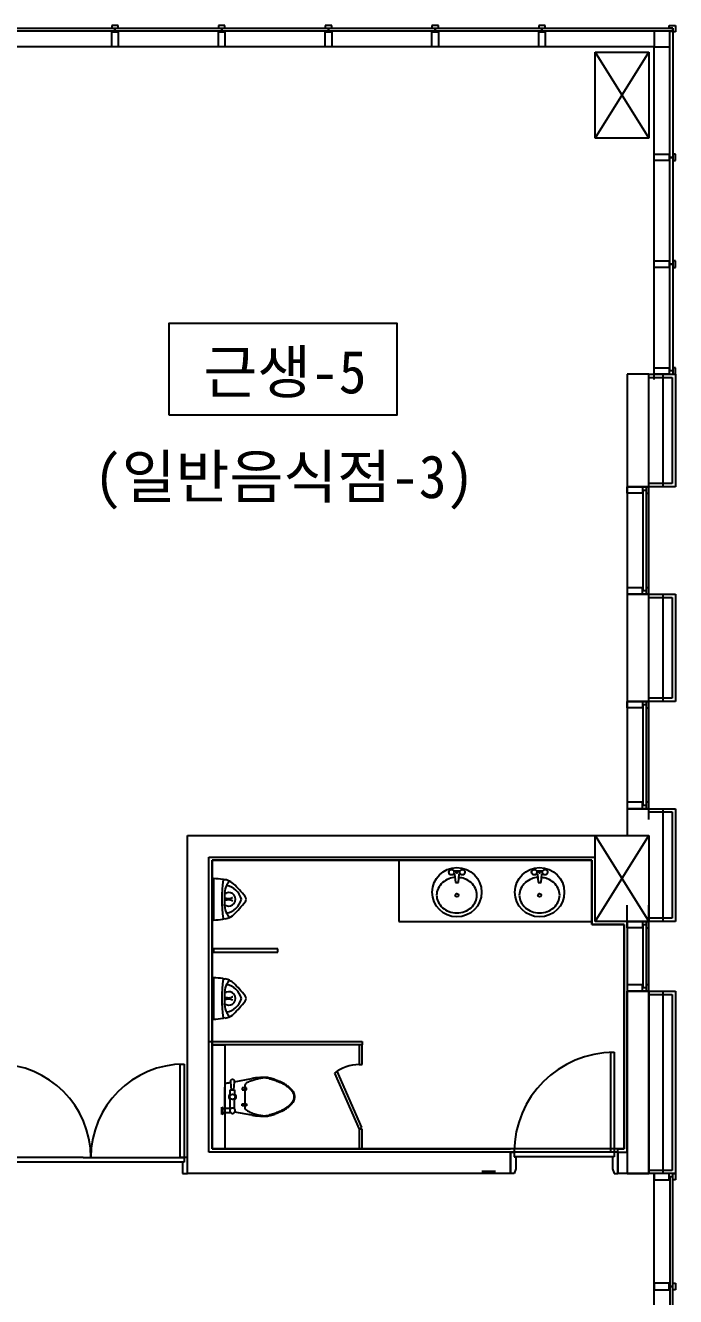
# Model space of a CAD drawing. Header units: millimetres. Extents: x 16332047 to 33387680, y -14835522 to -7015081.
# Drawn here: x 16798249 to 16804309, y -7482767 to -7470921 of the extents above; entities that cross this region are included whole.
import ezdxf
from ezdxf.enums import TextEntityAlignment as Align

# ---------------------------------------------------------------- set-up
doc = ezdxf.new("R2010")
doc.units = ezdxf.units.MM
doc.header["$LTSCALE"] = 300
doc.header["$MEASUREMENT"] = 0
doc.layers.add('2', color=2, linetype='CONTINUOUS')
doc.layers.add('arch', color=255, linetype='CONTINUOUS', lineweight=25)
doc.styles.add('돋움체', font='')
doc.styles.get('돋움체').set_extended_font_data('DotumChe')

msp = doc.modelspace()

# ---------------------------------------------------------------- linework, layer by layer
at = {"layer": '2'}
msp.add_line((16802503, -7481600, 0), (16802632, -7481600, 0), dxfattribs=at)
at = {"layer": 'arch'}
for p, q in [((16798089, -7470946), (16799084, -7470946)), ((16799114, -7470921), (16799054, -7470921)), ((16799054, -7470921), (16799054, -7470946)), ((16799054, -7470946), (16799114, -7470946)), ((16799084, -7470974), (16799084, -7470946)), ((16799084, -7470946), (16800079, -7470946)), ((16799084, -7470946), (16799084, -7470974)), ((16799114, -7470946), (16799114, -7470921)), ((16800109, -7470921), (16800049, -7470921)), ((16800049, -7470921), (16800049, -7470946)), ((16800049, -7470946), (16800109, -7470946)), ((16800079, -7470946), (16800079, -7470974)), ((16800079, -7470974), (16800079, -7470946)), ((16800079, -7470946), (16801074, -7470946)), ((16800109, -7470946), (16800109, -7470921)), ((16801104, -7470921), (16801044, -7470921)), ((16801044, -7470921), (16801044, -7470946)), ((16801044, -7470946), (16801104, -7470946)), ((16801074, -7470974), (16801074, -7470946)), ((16801074, -7470946), (16802069, -7470946)), ((16801074, -7470946), (16801074, -7470974)), ((16801104, -7470946), (16801104, -7470921)), ((16802099, -7470921), (16802039, -7470921)), ((16802039, -7470921), (16802039, -7470946)), ((16802039, -7470946), (16802099, -7470946)), ((16802069, -7470974), (16802069, -7470946)), ((16802069, -7470946), (16803064, -7470946)), ((16802069, -7470946), (16802069, -7470974)), ((16802099, -7470946), (16802099, -7470921)), ((16803094, -7470921), (16803034, -7470921)), ((16803034, -7470921), (16803034, -7470946)), ((16803034, -7470946), (16803094, -7470946)), ((16803064, -7470974), (16803064, -7470946)), ((16803064, -7470946), (16804284, -7470946)), ((16803064, -7470946), (16803064, -7470974)), ((16803094, -7470946), (16803094, -7470921)), ((16804249, -7470946), (16804249, -7470921)), ((16804249, -7470921), (16804309, -7470921)), ((16804284, -7470946), (16804249, -7470946)), ((16804284, -7470981), (16804284, -7470946)), ((16804284, -7470946), (16804284, -7470946)), ((16804284, -7470946), (16804284, -7470974)), ((16804309, -7470921), (16804309, -7470981)), ((16799084, -7470974), (16798089, -7470974)), ((16799054, -7471121), (16799054, -7470980)), ((16799054, -7470980), (16799114, -7470980)), ((16800079, -7470974), (16799084, -7470974)), ((16799114, -7470980), (16799114, -7471121)), ((16800049, -7471121), (16800049, -7470980)), ((16800049, -7470980), (16800109, -7470980)), ((16801074, -7470974), (16800079, -7470974)), ((16800109, -7470980), (16800109, -7471121)), ((16801044, -7471121), (16801044, -7470980)), ((16801044, -7470980), (16801104, -7470980)), ((16802069, -7470974), (16801074, -7470974)), ((16801104, -7470980), (16801104, -7471121)), ((16802039, -7471121), (16802039, -7470980)), ((16802039, -7470980), (16802099, -7470980)), ((16803064, -7470974), (16802069, -7470974)), ((16802099, -7470980), (16802099, -7471121)), ((16803034, -7471121), (16803034, -7470980)), ((16803034, -7470980), (16803094, -7470980)), ((16804284, -7470974), (16803064, -7470974)), ((16803094, -7470980), (16803094, -7471121)), ((16804256, -7470974), (16804109, -7470974)), ((16804109, -7470974), (16804109, -7471121)), ((16804256, -7471121), (16804256, -7470974)), ((16804256, -7472151), (16804256, -7470974)), ((16804256, -7470974), (16804284, -7470974)), ((16804284, -7470974), (16804284, -7472151)), ((16804309, -7470981), (16804284, -7470981)), ((16804109, -7471121), (16798059, -7471121)), ((16799114, -7471121), (16799054, -7471121)), ((16800109, -7471121), (16800049, -7471121)), ((16801104, -7471121), (16801044, -7471121)), ((16802099, -7471121), (16802039, -7471121)), ((16803094, -7471121), (16803034, -7471121)), ((16803559, -7471171), (16804059, -7471971)), ((16803559, -7471971), (16804059, -7471171)), ((16803559, -7471971), (16803559, -7471171)), ((16803559, -7471171), (16804059, -7471171)), ((16804059, -7471171), (16804059, -7471971)), ((16804109, -7474221), (16804109, -7471121)), ((16804109, -7471121), (16804256, -7471121)), ((16804109, -7474171), (16804109, -7471121)), ((16804059, -7471971), (16803559, -7471971)), ((16804109, -7472181), (16804109, -7472121)), ((16804109, -7472121), (16804250, -7472121)), ((16804250, -7472121), (16804250, -7472181)), ((16804284, -7472121), (16804284, -7472181)), ((16804309, -7472121), (16804284, -7472121)), ((16804309, -7472181), (16804309, -7472121)), ((16804250, -7472181), (16804109, -7472181)), ((16804284, -7472151), (16804256, -7472151)), ((16804256, -7473146), (16804256, -7472151)), ((16804256, -7472151), (16804284, -7472151)), ((16804284, -7472151), (16804284, -7473146)), ((16804284, -7472181), (16804309, -7472181)), ((16804109, -7473176), (16804109, -7473116)), ((16804109, -7473116), (16804250, -7473116)), ((16804250, -7473176), (16804109, -7473176)), ((16804250, -7473116), (16804250, -7473176)), ((16804256, -7474141), (16804256, -7473146)), ((16804256, -7473146), (16804284, -7473146)), ((16804284, -7473146), (16804256, -7473146)), ((16804284, -7473116), (16804284, -7473176)), ((16804309, -7473116), (16804284, -7473116)), ((16804284, -7473146), (16804284, -7474141)), ((16804284, -7473176), (16804309, -7473176)), ((16804309, -7473176), (16804309, -7473116)), ((16804109, -7474171), (16804109, -7474111)), ((16804109, -7474111), (16804250, -7474111)), ((16804250, -7474111), (16804250, -7474171)), ((16804284, -7474141), (16804256, -7474141)), ((16804284, -7474111), (16804284, -7474171)), ((16804309, -7474111), (16804284, -7474111)), ((16804309, -7474171), (16804309, -7474111)), ((16804059, -7474171), (16803859, -7474171)), ((16803859, -7474171), (16803859, -7475221)), ((16804059, -7474171), (16804309, -7474171)), ((16804059, -7475221), (16804059, -7474171)), ((16804059, -7474201), (16804279, -7474201)), ((16804250, -7474171), (16804109, -7474171)), ((16804189, -7474171), (16804190, -7475221)), ((16804279, -7474201), (16804279, -7475191)), ((16804284, -7474171), (16804309, -7474171)), ((16804309, -7474171), (16804309, -7475221)), ((16803859, -7475221), (16804059, -7475221)), ((16803859, -7475221), (16803859, -7476221)), ((16803859, -7475221), (16804059, -7475221)), ((16804059, -7475221), (16803859, -7475221)), ((16803859, -7475221), (16803859, -7476221)), ((16803859, -7475221), (16804000, -7475221)), ((16803859, -7475281), (16803859, -7475221)), ((16803859, -7475221), (16803859, -7476221)), ((16804059, -7475221), (16803859, -7475221)), ((16804000, -7475221), (16804000, -7475281)), ((16804059, -7475221), (16804034, -7475221)), ((16804034, -7475221), (16804034, -7475281)), ((16804279, -7475191), (16804059, -7475191)), ((16804309, -7475221), (16804059, -7475221)), ((16804059, -7475281), (16804059, -7475221)), ((16804059, -7476221), (16804059, -7475221)), ((16804059, -7476221), (16804059, -7475221)), ((16804000, -7475281), (16803859, -7475281)), ((16804006, -7475251), (16804034, -7475251)), ((16804006, -7476191), (16804006, -7475251)), ((16804034, -7475251), (16804034, -7476191)), ((16804034, -7475281), (16804059, -7475281)), ((16804000, -7476161), (16803859, -7476161)), ((16803859, -7476161), (16803859, -7476221)), ((16804000, -7476221), (16804000, -7476161)), ((16804059, -7476161), (16804034, -7476161)), ((16804034, -7476161), (16804034, -7476221)), ((16804059, -7476221), (16804059, -7476161)), ((16804059, -7476221), (16803859, -7476221)), ((16803859, -7476221), (16803859, -7477221)), ((16803859, -7476221), (16804059, -7476221)), ((16803859, -7476221), (16804059, -7476221)), ((16803859, -7476221), (16804000, -7476221)), ((16803859, -7476221), (16804059, -7476221)), ((16804034, -7476191), (16804006, -7476191)), ((16804034, -7476221), (16804059, -7476221)), ((16804059, -7476221), (16804309, -7476221)), ((16804059, -7477221), (16804059, -7476221)), ((16804059, -7476251), (16804279, -7476251)), ((16804189, -7476221), (16804190, -7477221)), ((16804279, -7476251), (16804279, -7477191)), ((16804309, -7476221), (16804309, -7477221)), ((16803859, -7477221), (16804059, -7477221)), ((16803859, -7477221), (16803859, -7478221)), ((16803859, -7477221), (16804059, -7477221)), ((16804059, -7477221), (16803859, -7477221)), ((16803859, -7477221), (16803859, -7478221)), ((16803859, -7477221), (16804000, -7477221)), ((16803859, -7477281), (16803859, -7477221)), ((16803859, -7477221), (16803859, -7478221)), ((16804059, -7477221), (16803859, -7477221)), ((16804000, -7477221), (16804000, -7477281)), ((16804059, -7477221), (16804034, -7477221)), ((16804034, -7477221), (16804034, -7477281)), ((16804279, -7477191), (16804059, -7477191)), ((16804309, -7477221), (16804059, -7477221)), ((16804059, -7477281), (16804059, -7477221)), ((16804059, -7478221), (16804059, -7477221)), ((16804059, -7478221), (16804059, -7477221)), ((16804000, -7477281), (16803859, -7477281)), ((16804006, -7477251), (16804034, -7477251)), ((16804006, -7478191), (16804006, -7477251)), ((16804034, -7477251), (16804034, -7478191)), ((16804034, -7477281), (16804059, -7477281)), ((16804000, -7478161), (16803859, -7478161)), ((16803859, -7478161), (16803859, -7478221)), ((16804000, -7478221), (16804000, -7478161)), ((16804059, -7478161), (16804034, -7478161)), ((16804034, -7478161), (16804034, -7478221)), ((16804059, -7478221), (16804059, -7478161)), ((16804059, -7478221), (16803859, -7478221)), ((16803859, -7478221), (16803859, -7478321)), ((16803859, -7478221), (16804059, -7478221)), ((16803859, -7478221), (16804059, -7478221)), ((16803859, -7478221), (16804000, -7478221)), ((16803859, -7478221), (16804059, -7478221)), ((16804034, -7478191), (16804006, -7478191)), ((16804034, -7478221), (16804059, -7478221)), ((16804059, -7478221), (16804309, -7478221)), ((16804059, -7478321), (16804059, -7478221)), ((16804059, -7478251), (16804279, -7478251)), ((16804189, -7478221), (16804190, -7479271)), ((16804279, -7478251), (16804279, -7479241)), ((16804309, -7478221), (16804309, -7479271)), ((16803859, -7478321), (16803859, -7478471)), ((16799759, -7481621), (16799759, -7478471)), ((16799759, -7478471), (16803559, -7478471)), ((16803559, -7478471), (16803559, -7478471)), ((16803559, -7478471), (16804059, -7479271)), ((16803559, -7479271), (16804059, -7478471)), ((16803559, -7479271), (16803559, -7478471)), ((16803559, -7478471), (16804059, -7478471)), ((16804059, -7478471), (16804059, -7479271)), ((16799959, -7481421), (16799959, -7478671)), ((16799959, -7478671), (16803559, -7478671)), ((16799989, -7478701), (16803529, -7478701)), ((16799989, -7481391), (16799989, -7478701)), ((16803529, -7478701), (16799989, -7478701)), ((16799989, -7478701), (16799989, -7481391)), ((16803529, -7478701), (16801729, -7478701)), ((16801729, -7478701), (16801729, -7479271)), ((16803529, -7478701), (16803529, -7479301)), ((16803529, -7479301), (16803529, -7478701)), ((16803529, -7479271), (16803529, -7478701)), ((16800001, -7478871), (16800001, -7479258)), ((16800088, -7478879), (16800097, -7478880)), ((16800088, -7478879), (16800097, -7478880)), ((16800091, -7478885), (16800092, -7478884)), ((16800091, -7478885), (16800092, -7478884)), ((16800097, -7478880), (16800111, -7478882)), ((16800097, -7478880), (16800111, -7478882)), ((16802242, -7478799), (16802301, -7478799)), ((16802242, -7478827), (16802245, -7478827)), ((16802250, -7478832), (16802257, -7478908)), ((16802285, -7478908), (16802293, -7478832)), ((16802298, -7478827), (16802301, -7478827)), ((16803013, -7478799), (16803072, -7478799)), ((16803013, -7478827), (16803016, -7478827)), ((16803021, -7478832), (16803028, -7478908)), ((16803056, -7478908), (16803064, -7478832)), ((16803069, -7478827), (16803072, -7478827)), ((16800106, -7479005), (16800106, -7479019)), ((16800106, -7479005), (16800106, -7479019)), ((16800106, -7479013), (16800121, -7479007)), ((16800106, -7479013), (16800121, -7479007)), ((16802257, -7478908), (16802285, -7478908)), ((16803028, -7478908), (16803056, -7478908)), ((16800106, -7479019), (16800106, -7479028)), ((16800106, -7479019), (16800106, -7479028)), ((16800106, -7479028), (16800106, -7479125)), ((16800106, -7479110), (16800106, -7479125)), ((16800106, -7479125), (16800106, -7479110)), ((16800106, -7479116), (16800121, -7479123)), ((16800106, -7479116), (16800121, -7479123)), ((16800109, -7479053), (16800110, -7479054)), ((16800109, -7479053), (16800110, -7479054)), ((16800110, -7479076), (16800109, -7479076)), ((16800110, -7479076), (16800109, -7479076)), ((16800110, -7479054), (16800112, -7479054)), ((16800110, -7479054), (16800112, -7479054)), ((16800112, -7479075), (16800110, -7479076)), ((16800112, -7479075), (16800110, -7479076)), ((16800112, -7479054), (16800121, -7479056)), ((16800112, -7479054), (16800121, -7479056)), ((16800121, -7479073), (16800112, -7479075)), ((16800121, -7479073), (16800112, -7479075)), ((16800121, -7479056), (16800128, -7479057)), ((16800121, -7479056), (16800128, -7479057)), ((16800128, -7479072), (16800121, -7479073)), ((16800128, -7479072), (16800121, -7479073)), ((16800166, -7479055), (16800170, -7479054)), ((16800166, -7479055), (16800170, -7479054)), ((16800170, -7479076), (16800166, -7479074)), ((16800170, -7479076), (16800166, -7479074)), ((16800179, -7479050), (16800183, -7479049)), ((16800179, -7479050), (16800183, -7479049)), ((16800183, -7479080), (16800179, -7479079)), ((16800183, -7479080), (16800179, -7479079)), ((16803859, -7479271), (16803859, -7479121)), ((16804059, -7479271), (16804059, -7479121)), ((16800097, -7479249), (16800088, -7479250)), ((16800097, -7479249), (16800088, -7479250)), ((16800092, -7479246), (16800091, -7479244)), ((16800092, -7479246), (16800091, -7479244)), ((16800111, -7479247), (16800097, -7479249)), ((16800111, -7479247), (16800097, -7479249)), ((16804279, -7479241), (16804059, -7479241)), ((16801729, -7479271), (16803529, -7479271)), ((16803529, -7479301), (16803829, -7479301)), ((16803829, -7479301), (16803529, -7479301)), ((16804059, -7479271), (16803559, -7479271)), ((16803829, -7479301), (16803831, -7481391)), ((16803829, -7481391), (16803829, -7479301)), ((16803859, -7479271), (16804059, -7479271)), ((16804059, -7479271), (16803859, -7479271)), ((16803859, -7479271), (16803859, -7479921)), ((16803859, -7479271), (16804000, -7479271)), ((16803859, -7479331), (16803859, -7479271)), ((16803859, -7479271), (16803859, -7479921)), ((16804059, -7479271), (16803859, -7479271)), ((16804000, -7479331), (16803859, -7479331)), ((16804000, -7479271), (16804000, -7479331)), ((16804006, -7479301), (16804034, -7479301)), ((16804006, -7479891), (16804006, -7479301)), ((16804059, -7479271), (16804034, -7479271)), ((16804034, -7479271), (16804034, -7479331)), ((16804034, -7479301), (16804034, -7479891)), ((16804034, -7479331), (16804059, -7479331)), ((16804059, -7479331), (16804059, -7479271)), ((16804059, -7479921), (16804059, -7479271)), ((16804059, -7479921), (16804059, -7479271)), ((16804309, -7479271), (16804059, -7479271)), ((16800601, -7479528), (16800001, -7479528)), ((16800001, -7479528), (16800001, -7479558)), ((16800001, -7479558), (16800601, -7479558)), ((16800601, -7479558), (16800601, -7479528)), ((16800001, -7479796), (16800001, -7480182)), ((16800088, -7479804), (16800097, -7479805)), ((16800088, -7479804), (16800097, -7479805)), ((16800091, -7479809), (16800092, -7479808)), ((16800091, -7479809), (16800092, -7479808)), ((16800097, -7479805), (16800111, -7479807)), ((16800097, -7479805), (16800111, -7479807)), ((16800106, -7479929), (16800106, -7479943)), ((16800106, -7479929), (16800106, -7479943)), ((16800106, -7479938), (16800121, -7479931)), ((16800106, -7479938), (16800121, -7479931)), ((16800106, -7479943), (16800106, -7479953)), ((16800106, -7479943), (16800106, -7479953)), ((16800106, -7479953), (16800106, -7480049)), ((16804000, -7479861), (16803859, -7479861)), ((16803859, -7479861), (16803859, -7479921)), ((16803859, -7479921), (16804059, -7479921)), ((16803859, -7479921), (16804059, -7479921)), ((16803859, -7479921), (16804000, -7479921)), ((16803859, -7479921), (16804059, -7479921)), ((16804059, -7479921), (16803859, -7479921)), ((16803859, -7479921), (16803859, -7481621)), ((16803859, -7481421), (16803859, -7479921)), ((16804000, -7479921), (16804000, -7479861)), ((16804034, -7479891), (16804006, -7479891)), ((16804059, -7479861), (16804034, -7479861)), ((16804034, -7479861), (16804034, -7479921)), ((16804034, -7479921), (16804059, -7479921)), ((16804059, -7479921), (16804059, -7479861)), ((16804059, -7479921), (16804309, -7479921)), ((16804059, -7481621), (16804059, -7479921)), ((16804059, -7479921), (16804059, -7481621)), ((16804059, -7479951), (16804279, -7479951)), ((16804189, -7479921), (16804190, -7481621)), ((16804279, -7479951), (16804279, -7481591)), ((16804309, -7479921), (16804309, -7481621)), ((16800106, -7480035), (16800106, -7480049)), ((16800106, -7480049), (16800106, -7480035)), ((16800106, -7480041), (16800121, -7480047)), ((16800106, -7480041), (16800121, -7480047)), ((16800109, -7479978), (16800110, -7479978)), ((16800109, -7479978), (16800110, -7479978)), ((16800110, -7480000), (16800109, -7480000)), ((16800110, -7480000), (16800109, -7480000)), ((16800110, -7479978), (16800112, -7479979)), ((16800110, -7479978), (16800112, -7479979)), ((16800112, -7480000), (16800110, -7480000)), ((16800112, -7480000), (16800110, -7480000)), ((16800112, -7479979), (16800121, -7479980)), ((16800112, -7479979), (16800121, -7479980)), ((16800121, -7479998), (16800112, -7480000)), ((16800121, -7479998), (16800112, -7480000)), ((16800121, -7479980), (16800128, -7479982)), ((16800121, -7479980), (16800128, -7479982)), ((16800128, -7479997), (16800121, -7479998)), ((16800128, -7479997), (16800121, -7479998)), ((16800166, -7479979), (16800170, -7479978)), ((16800166, -7479979), (16800170, -7479978)), ((16800170, -7480000), (16800166, -7479999)), ((16800170, -7480000), (16800166, -7479999)), ((16800179, -7479975), (16800183, -7479974)), ((16800179, -7479975), (16800183, -7479974)), ((16800183, -7480004), (16800179, -7480003)), ((16800183, -7480004), (16800179, -7480003)), ((16800097, -7480173), (16800088, -7480174)), ((16800097, -7480173), (16800088, -7480174)), ((16800092, -7480170), (16800091, -7480169)), ((16800092, -7480170), (16800091, -7480169)), ((16800111, -7480171), (16800097, -7480173)), ((16800111, -7480171), (16800097, -7480173)), ((16799959, -7480391), (16799989, -7480391)), ((16799989, -7480391), (16799989, -7481391)), ((16799989, -7480391), (16801389, -7480391)), ((16801389, -7480421), (16799989, -7480421)), ((16799989, -7481391), (16799989, -7480421)), ((16799989, -7480421), (16800109, -7480421)), ((16800109, -7480421), (16800109, -7481391)), ((16801389, -7480421), (16801359, -7480421)), ((16801359, -7480421), (16801359, -7480606)), ((16801389, -7480391), (16801389, -7480421)), ((16801389, -7480606), (16801389, -7480421)), ((16803706, -7481421), (16803706, -7480491)), ((16803706, -7480491), (16803736, -7480491)), ((16803736, -7480491), (16803736, -7481421)), ((16799691, -7481471), (16799691, -7480601)), ((16799691, -7480601), (16799729, -7480601)), ((16799729, -7480601), (16799729, -7481471)), ((16801154, -7480668), (16801129, -7480686)), ((16801385, -7481191), (16801154, -7480668)), ((16801359, -7480606), (16801389, -7480606)), ((16800111, -7480787), (16800112, -7480783)), ((16800111, -7480787), (16800112, -7480783)), ((16800111, -7480793), (16800111, -7480787)), ((16800111, -7480793), (16800111, -7480787)), ((16800112, -7480783), (16800114, -7480781)), ((16800112, -7480783), (16800114, -7480781)), ((16800114, -7480781), (16800117, -7480780)), ((16800114, -7480781), (16800117, -7480780)), ((16800117, -7480780), (16800120, -7480779)), ((16800117, -7480780), (16800120, -7480779)), ((16800120, -7480779), (16800124, -7480778)), ((16800120, -7480779), (16800124, -7480778)), ((16800124, -7480778), (16800128, -7480777)), ((16800124, -7480778), (16800128, -7480777)), ((16800128, -7480777), (16800135, -7480776)), ((16800128, -7480777), (16800135, -7480776)), ((16800135, -7480776), (16800139, -7480775)), ((16800135, -7480776), (16800139, -7480775)), ((16800139, -7480775), (16800143, -7480774)), ((16800139, -7480775), (16800143, -7480774)), ((16800143, -7480774), (16800148, -7480773)), ((16800143, -7480774), (16800148, -7480773)), ((16800148, -7480773), (16800154, -7480772)), ((16800148, -7480773), (16800154, -7480772)), ((16800154, -7480772), (16800160, -7480771)), ((16800154, -7480772), (16800160, -7480771)), ((16800160, -7480771), (16800165, -7480770)), ((16800160, -7480771), (16800165, -7480770)), ((16800164, -7480754), (16800165, -7480750)), ((16800164, -7480754), (16800165, -7480750)), ((16800164, -7480758), (16800164, -7480754)), ((16800164, -7480758), (16800164, -7480754)), ((16800165, -7480762), (16800164, -7480758)), ((16800165, -7480762), (16800164, -7480758)), ((16800165, -7480750), (16800167, -7480746)), ((16800165, -7480750), (16800167, -7480746)), ((16800165, -7480765), (16800165, -7480762)), ((16800165, -7480765), (16800165, -7480762)), ((16800165, -7480770), (16800165, -7480765)), ((16800165, -7480770), (16800165, -7480765)), ((16800169, -7480841), (16800165, -7480770)), ((16800167, -7480746), (16800170, -7480743)), ((16800167, -7480746), (16800170, -7480743)), ((16800170, -7480743), (16800174, -7480741)), ((16800170, -7480743), (16800174, -7480741)), ((16800174, -7480741), (16800176, -7480740)), ((16800174, -7480741), (16800176, -7480740)), ((16800176, -7480740), (16800178, -7480740)), ((16800176, -7480740), (16800178, -7480740)), ((16800178, -7480740), (16800179, -7480740)), ((16800178, -7480740), (16800179, -7480740)), ((16800179, -7480740), (16800180, -7480740)), ((16800179, -7480740), (16800180, -7480740)), ((16800180, -7480740), (16800183, -7480740)), ((16800180, -7480740), (16800183, -7480740)), ((16800183, -7480740), (16800185, -7480741)), ((16800183, -7480740), (16800185, -7480741)), ((16800185, -7480741), (16800188, -7480743)), ((16800185, -7480741), (16800188, -7480743)), ((16800188, -7480743), (16800191, -7480746)), ((16800188, -7480743), (16800191, -7480746)), ((16800194, -7480765), (16800189, -7480841)), ((16800191, -7480746), (16800193, -7480750)), ((16800191, -7480746), (16800193, -7480750)), ((16800193, -7480750), (16800194, -7480754)), ((16800193, -7480750), (16800194, -7480754)), ((16800194, -7480765), (16800359, -7480736)), ((16800194, -7480765), (16800359, -7480736)), ((16800194, -7480754), (16800194, -7480758)), ((16800194, -7480754), (16800194, -7480758)), ((16800194, -7480758), (16800194, -7480762)), ((16800194, -7480758), (16800194, -7480762)), ((16800194, -7480762), (16800194, -7480765)), ((16800194, -7480762), (16800194, -7480765)), ((16800299, -7481021), (16800299, -7480791)), ((16801129, -7480686), (16801359, -7481206)), ((16800109, -7480819), (16800110, -7480808)), ((16800109, -7480819), (16800110, -7480808)), ((16800109, -7480906), (16800109, -7480819)), ((16800109, -7480906), (16800109, -7480819)), ((16800109, -7480993), (16800109, -7480906)), ((16800109, -7480993), (16800109, -7480906)), ((16800110, -7480800), (16800111, -7480793)), ((16800110, -7480800), (16800111, -7480793)), ((16800110, -7480808), (16800110, -7480800)), ((16800110, -7480808), (16800110, -7480800)), ((16800159, -7480891), (16800159, -7480841)), ((16800159, -7480841), (16800199, -7480841)), ((16800199, -7480841), (16800199, -7480891)), ((16800309, -7480821), (16800269, -7480821)), ((16800269, -7480821), (16800269, -7480841)), ((16800269, -7480841), (16800309, -7480841)), ((16800309, -7480841), (16800309, -7480821)), ((16800079, -7481001), (16800089, -7481006)), ((16800079, -7481071), (16800079, -7481001)), ((16800079, -7481001), (16800089, -7481006)), ((16800079, -7481071), (16800079, -7481001)), ((16800089, -7481006), (16800089, -7481016)), ((16800089, -7481006), (16800089, -7481016)), ((16800089, -7481056), (16800089, -7481016)), ((16800089, -7481016), (16800111, -7481016)), ((16800089, -7481016), (16800111, -7481016)), ((16800110, -7481004), (16800109, -7480993)), ((16800110, -7481004), (16800109, -7480993)), ((16800110, -7481011), (16800110, -7481004)), ((16800110, -7481011), (16800110, -7481004)), ((16800111, -7481016), (16800110, -7481011)), ((16800111, -7481016), (16800110, -7481011)), ((16800164, -7481016), (16800111, -7481016)), ((16800159, -7481021), (16800159, -7480921)), ((16800199, -7481021), (16800199, -7480921)), ((16800269, -7480991), (16800269, -7480971)), ((16800269, -7480971), (16800309, -7480971)), ((16800309, -7480991), (16800269, -7480991)), ((16800309, -7480971), (16800309, -7480991)), ((16800089, -7481066), (16800079, -7481071)), ((16800089, -7481066), (16800079, -7481071)), ((16800164, -7481056), (16800089, -7481056)), ((16800089, -7481056), (16800089, -7481066)), ((16800164, -7481056), (16800089, -7481056)), ((16800089, -7481056), (16800089, -7481066)), ((16800359, -7481076), (16800201, -7481048)), ((16800359, -7481076), (16800201, -7481048)), ((16801359, -7481206), (16801385, -7481191)), ((16801389, -7481206), (16801359, -7481206)), ((16801359, -7481206), (16801359, -7481391)), ((16801389, -7481391), (16801389, -7481206)), ((16798789, -7481471), (16797989, -7481471)), ((16798789, -7481471), (16799729, -7481471)), ((16799729, -7481471), (16799691, -7481471)), ((16799759, -7481471), (16799729, -7481471)), ((16799729, -7481471), (16799729, -7481516)), ((16799759, -7481491), (16799759, -7481471)), ((16799759, -7481621), (16799759, -7481491)), ((16802771, -7481421), (16799959, -7481421)), ((16803831, -7481391), (16799989, -7481391)), ((16800109, -7481391), (16799989, -7481391)), ((16799989, -7481391), (16802771, -7481391)), ((16801359, -7481391), (16801389, -7481391)), ((16802771, -7481421), (16802771, -7481621)), ((16803771, -7481421), (16802771, -7481421)), ((16802771, -7481621), (16802771, -7481421)), ((16802771, -7481421), (16802806, -7481421)), ((16803736, -7481421), (16802806, -7481421)), ((16802806, -7481421), (16802806, -7481466)), ((16803736, -7481466), (16802806, -7481466)), ((16802806, -7481466), (16802821, -7481466)), ((16802821, -7481466), (16802821, -7481576)), ((16803736, -7481421), (16803706, -7481421)), ((16803736, -7481466), (16803721, -7481466)), ((16803721, -7481466), (16803721, -7481576)), ((16803771, -7481421), (16803736, -7481421)), ((16803736, -7481421), (16803736, -7481466)), ((16803771, -7481391), (16803829, -7481391)), ((16803771, -7481421), (16803771, -7481391)), ((16803771, -7481421), (16803859, -7481421)), ((16803771, -7481421), (16803771, -7481621)), ((16803771, -7481621), (16803771, -7481421)), ((16799714, -7481516), (16798004, -7481516)), ((16799729, -7481516), (16799714, -7481516)), ((16799714, -7481516), (16799714, -7481526)), ((16799714, -7481526), (16799714, -7481526)), ((16799714, -7481526), (16799714, -7481621)), ((16802821, -7481576), (16802806, -7481621)), ((16803721, -7481576), (16803736, -7481621)), ((16804279, -7481591), (16804059, -7481591)), ((16799714, -7481621), (16799759, -7481621)), ((16802771, -7481621), (16799759, -7481621)), ((16802806, -7481621), (16802771, -7481621)), ((16802806, -7481621), (16802806, -7481621)), ((16803736, -7481621), (16803736, -7481621)), ((16803736, -7481621), (16803771, -7481621)), ((16804059, -7481621), (16803771, -7481621)), ((16803859, -7481621), (16803859, -7481621)), ((16803859, -7481621), (16804059, -7481621)), ((16804309, -7481621), (16804059, -7481621)), ((16804109, -7494571), (16804109, -7481621)), ((16804109, -7481621), (16804109, -7481681)), ((16804250, -7481621), (16804109, -7481621)), ((16804109, -7481681), (16804250, -7481681)), ((16804250, -7481681), (16804250, -7481621)), ((16804256, -7481651), (16804256, -7482674)), ((16804284, -7481651), (16804256, -7481651)), ((16804284, -7481681), (16804284, -7481621)), ((16804284, -7481621), (16804309, -7481621)), ((16804284, -7482674), (16804284, -7481651)), ((16804309, -7481681), (16804284, -7481681)), ((16804309, -7481621), (16804309, -7481681)), ((16804109, -7482644), (16804109, -7482704)), ((16804250, -7482644), (16804109, -7482644)), ((16804250, -7482704), (16804250, -7482644)), ((16804256, -7482674), (16804284, -7482674)), ((16804256, -7482674), (16804256, -7483691)), ((16804284, -7482674), (16804256, -7482674)), ((16804284, -7482704), (16804284, -7482644)), ((16804284, -7482644), (16804309, -7482644)), ((16804284, -7483691), (16804284, -7482674)), ((16804309, -7482644), (16804309, -7482704)), ((16804109, -7482704), (16804250, -7482704)), ((16804309, -7482704), (16804284, -7482704))]:
    msp.add_line(p, q, dxfattribs=at)
msp.add_lwpolyline([(16799587, -7474550), (16801715, -7474550), (16801715, -7473699), (16799587, -7473699)], close=True, dxfattribs=at)
for centre, radius in [((16802271, -7478999), 230), ((16803042, -7478999), 230), ((16802221, -7478813), 25), ((16802271, -7478813), 8), ((16802321, -7478813), 25), ((16802992, -7478813), 25), ((16803042, -7478813), 8), ((16803092, -7478813), 25), ((16802271, -7479027), 15), ((16803042, -7479027), 15), ((16800179, -7480906), 25)]:
    msp.add_circle(centre, radius, dxfattribs=at)
for centre, radius, start, end in [((16799933, -7480120), 1250, 82.8637, 86.884), ((16799933, -7480120), 1250, 82.8637, 86.884), ((16801581, -7479065), 1500, 173.1149, 186.8851), ((16801581, -7479065), 1500, 173.1149, 186.8851), ((16800088, -7478883), 4, 79.6045, 82.9881), ((16800088, -7478883), 4, 352.9881, 79.6045), ((16800088, -7478883), 4, 79.6045, 82.9881), ((16800088, -7478883), 4, 352.9881, 79.6045), ((16800096, -7478885), 5, 82.4359, 173.0157), ((16800096, -7478885), 5, 82.4359, 173.0157), ((16800091, -7479021), 140, 70.7357, 81.788), ((16800091, -7479021), 140, 70.7357, 81.788), ((16800091, -7479021), 140, 46.0519, 70.7359), ((16800134, -7478900), 12, 314.4266, 70.753), ((16800091, -7479021), 140, 46.0519, 70.7359), ((16800134, -7478900), 12, 314.4266, 70.753), ((16802262, -7479051), 188, 110.0194, 131.3358), ((16802270, -7479074), 213, 94.6663, 110.0194), ((16802245, -7478832), 5, 5.3909, 90), ((16802270, -7479074), 213, 69.9806, 84.7618), ((16802298, -7478832), 5, 90, 174.6091), ((16802279, -7479051), 188, 48.6642, 69.9806), ((16803033, -7479051), 188, 110.0194, 131.3358), ((16803041, -7479074), 213, 94.6663, 110.0194), ((16803016, -7478832), 5, 5.3909, 90), ((16803041, -7479074), 213, 69.9806, 84.7618), ((16803069, -7478832), 5, 90, 174.6091), ((16803050, -7479051), 188, 48.6642, 69.9806), ((16800256, -7479005), 150, 150.6835, 180), ((16800256, -7479005), 150, 150.6835, 180), ((16800146, -7479065), 63, 246.9973, 113.0027), ((16800146, -7479065), 63, 246.9973, 113.0027), ((16800097, -7479105), 170, 13.6092, 81.4075), ((16800097, -7479105), 170, 13.6092, 81.4075), ((16800212, -7478980), 100, 134.427, 150.6833), ((16800212, -7478980), 100, 134.427, 150.6833), ((16799356, -7479784), 1200, 38.3382, 46.0529), ((16799356, -7479784), 1200, 38.3382, 46.0529), ((16802228, -7479026), 146, 154.7845, 180), ((16802249, -7479036), 168, 131.3358, 154.7845), ((16802292, -7479036), 168, 25.2155, 48.6642), ((16802312, -7479026), 146, 0, 25.2155), ((16802999, -7479026), 146, 154.7845, 180), ((16803020, -7479036), 168, 131.3358, 154.7845), ((16803063, -7479036), 168, 25.2155, 48.6642), ((16803083, -7479026), 146, 0, 25.2155), ((16800256, -7479125), 150, 180, 209.3154), ((16800256, -7479125), 150, 180, 209.3154), ((16800097, -7479025), 170, 278.5924, 346.3909), ((16800097, -7479025), 170, 278.5924, 346.3909), ((16800153, -7478894), 165, 261.1854, 264.2484), ((16800153, -7478894), 165, 261.1854, 264.2484), ((16800153, -7479235), 165, 95.7488, 98.8118), ((16800153, -7479235), 165, 95.7488, 98.8118), ((16800144, -7478980), 78.2, 264.2532, 272.6106), ((16800144, -7478980), 78.2, 264.2532, 272.6106), ((16800144, -7479149), 78.3, 87.3846, 95.7513), ((16800144, -7479149), 78.3, 87.3846, 95.7513), ((16800145, -7479006), 52.4, 272.6153, 284.4546), ((16800145, -7479006), 52.4, 272.6153, 284.4546), ((16800145, -7479123), 52.4, 75.5458, 87.3848), ((16800145, -7479123), 52.4, 75.5458, 87.3848), ((16800094, -7478807), 258, 284.4577, 286.2001), ((16800094, -7478807), 258, 284.4577, 286.2001), ((16800094, -7479322), 258, 73.7987, 75.5419), ((16800094, -7479322), 258, 73.7987, 75.5419), ((16800217, -7479184), 138, 107.8515, 109.9723), ((16800217, -7479184), 138, 107.8515, 109.9723), ((16800217, -7478946), 138, 250.0277, 252.1485), ((16800217, -7478946), 138, 250.0277, 252.1485), ((16800226, -7479213), 169, 106.114, 107.8499), ((16800226, -7479213), 169, 106.114, 107.8499), ((16800226, -7478916), 169, 252.1501, 253.8861), ((16800226, -7478916), 169, 252.1501, 253.8861), ((16799351, -7478351), 1200, 314.319, 322.0337), ((16800266, -7479065), 40, 0.0101, 38.3387), ((16800266, -7479065), 40, 0.0101, 38.3387), ((16800266, -7479065), 40, 321.6611, 0.0101), ((16800266, -7479065), 40, 321.6611, 0.0101), ((16802228, -7479026), 146, 180, 205.2155), ((16802249, -7479017), 168, 205.2155, 228.6642), ((16802292, -7479017), 168, 311.3358, 334.7845), ((16802312, -7479026), 146, 334.7845, 0), ((16802999, -7479026), 146, 180, 205.2155), ((16803020, -7479017), 168, 205.2155, 228.6642), ((16803063, -7479017), 168, 311.3358, 334.7845), ((16803083, -7479026), 146, 334.7845, 0), ((16799933, -7478010), 1250, 273.1166, 277.137), ((16799933, -7478010), 1250, 273.1166, 277.137), ((16800088, -7479246), 4, 280.2777, 6.899), ((16800088, -7479246), 4, 280.2777, 6.899), ((16800088, -7479246), 4, 277.2155, 280.3955), ((16800088, -7479246), 4, 277.2155, 280.3955), ((16800096, -7479244), 5, 186.8215, 277.5572), ((16800096, -7479244), 5, 186.8215, 277.5572), ((16800091, -7479108), 140, 278.2063, 289.2604), ((16800091, -7479108), 140, 278.2063, 289.2604), ((16800091, -7479108), 140, 278.2063, 289.2604), ((16800091, -7479108), 140, 278.2063, 289.2604), ((16800212, -7479149), 100, 209.3127, 225.5672), ((16800212, -7479149), 100, 209.3127, 225.5672), ((16800092, -7479104), 144, 288.7569, 312.7039), ((16800134, -7479229), 12, 289.2698, 45.5729), ((16800134, -7479229), 12, 289.2698, 45.5729), ((16802262, -7479002), 188, 228.6642, 249.9806), ((16802270, -7478978), 213, 249.9806, 270), ((16802270, -7478978), 213, 270, 290.0194), ((16802279, -7479002), 188, 290.0194, 311.3358), ((16803033, -7479002), 188, 228.6642, 249.9806), ((16803041, -7478978), 213, 249.9806, 270), ((16803041, -7478978), 213, 270, 290.0194), ((16803050, -7479002), 188, 290.0194, 311.3358), ((16799933, -7481044), 1250, 82.8637, 86.884), ((16799933, -7481044), 1250, 82.8637, 86.884), ((16801581, -7479989), 1500, 173.1149, 186.8851), ((16801581, -7479989), 1500, 173.1149, 186.8851), ((16800088, -7479808), 4, 79.6045, 82.9881), ((16800088, -7479808), 4, 352.9881, 79.6045), ((16800088, -7479808), 4, 79.6045, 82.9881), ((16800088, -7479808), 4, 352.9881, 79.6045), ((16800096, -7479810), 5, 82.4359, 173.0157), ((16800096, -7479810), 5, 82.4359, 173.0157), ((16800091, -7479946), 140, 70.7357, 81.788), ((16800091, -7479946), 140, 70.7357, 81.788), ((16800212, -7479905), 100, 134.427, 150.6833), ((16800212, -7479905), 100, 134.427, 150.6833), ((16800091, -7479946), 140, 46.0519, 70.7359), ((16800134, -7479825), 12, 314.4266, 70.753), ((16800091, -7479946), 140, 46.0519, 70.7359), ((16800134, -7479825), 12, 314.4266, 70.753), ((16800256, -7479929), 150, 150.6835, 180), ((16800256, -7479929), 150, 150.6835, 180), ((16800146, -7479989), 63, 246.9973, 113.0027), ((16800146, -7479989), 63, 246.9973, 113.0027), ((16800097, -7480029), 170, 13.6092, 81.4075), ((16800097, -7480029), 170, 13.6092, 81.4075), ((16799356, -7480709), 1200, 38.3382, 46.0529), ((16799356, -7480709), 1200, 38.3382, 46.0529), ((16800256, -7480049), 150, 180, 209.3154), ((16800256, -7480049), 150, 180, 209.3154), ((16800097, -7479949), 170, 278.5924, 346.3909), ((16800097, -7479949), 170, 278.5924, 346.3909), ((16800153, -7479818), 165, 261.1854, 264.2484), ((16800153, -7479818), 165, 261.1854, 264.2484), ((16800153, -7480160), 165, 95.7488, 98.8118), ((16800153, -7480160), 165, 95.7488, 98.8118), ((16800144, -7479905), 78.2, 264.2532, 272.6106), ((16800144, -7479905), 78.2, 264.2532, 272.6106), ((16800144, -7480073), 78.3, 87.3846, 95.7513), ((16800144, -7480073), 78.3, 87.3846, 95.7513), ((16800145, -7479931), 52.4, 272.6153, 284.4546), ((16800145, -7479931), 52.4, 272.6153, 284.4546), ((16800145, -7480048), 52.4, 75.5458, 87.3848), ((16800145, -7480048), 52.4, 75.5458, 87.3848), ((16800094, -7479732), 258, 284.4577, 286.2001), ((16800094, -7479732), 258, 284.4577, 286.2001), ((16800094, -7480247), 258, 73.7987, 75.5419), ((16800094, -7480247), 258, 73.7987, 75.5419), ((16800217, -7480108), 138, 107.8515, 109.9723), ((16800217, -7480108), 138, 107.8515, 109.9723), ((16800217, -7479870), 138, 250.0277, 252.1485), ((16800217, -7479870), 138, 250.0277, 252.1485), ((16800226, -7480137), 169, 106.114, 107.8499), ((16800226, -7480137), 169, 106.114, 107.8499), ((16800226, -7479841), 169, 252.1501, 253.8861), ((16800226, -7479841), 169, 252.1501, 253.8861), ((16799351, -7479276), 1200, 314.319, 322.0337), ((16800266, -7479989), 40, 0.0101, 38.3387), ((16800266, -7479989), 40, 0.0101, 38.3387), ((16800266, -7479989), 40, 321.6611, 0.0101), ((16800266, -7479989), 40, 321.6611, 0.0101), ((16799933, -7478934), 1250, 273.1166, 277.137), ((16799933, -7478934), 1250, 273.1166, 277.137), ((16800088, -7480171), 4, 280.2777, 6.899), ((16800088, -7480171), 4, 280.2777, 6.899), ((16800088, -7480171), 4, 277.2155, 280.3955), ((16800088, -7480171), 4, 277.2155, 280.3955), ((16800096, -7480168), 5, 186.8215, 277.5572), ((16800096, -7480168), 5, 186.8215, 277.5572), ((16800091, -7480033), 140, 278.2063, 289.2604), ((16800091, -7480033), 140, 278.2063, 289.2604), ((16800091, -7480033), 140, 278.2063, 289.2604), ((16800091, -7480033), 140, 278.2063, 289.2604), ((16800212, -7480074), 100, 209.3127, 225.5672), ((16800212, -7480074), 100, 209.3127, 225.5672), ((16800092, -7480029), 144, 288.7569, 312.7039), ((16800134, -7480154), 12, 289.2698, 45.5729), ((16800134, -7480154), 12, 289.2698, 45.5729), ((16803736, -7481421), 930, 90, 180), ((16797989, -7481471), 870, 0, 90), ((16799729, -7481471), 870, 90, 180), ((16801361, -7480979), 373, 90.2108, 128.3181), ((16800312, -7480791), 12.3, 135, 180), ((16800342, -7480821), 54.8, 114.0722, 135), ((16800438, -7481037), 291, 110.556, 114.0722), ((16800534, -7481292), 564, 108.0286, 110.556), ((16800492, -7481499), 775, 94.7636, 99.8465), ((16800492, -7481499), 775, 94.7636, 99.8465), ((16800689, -7481768), 1064, 105.9454, 108.0286), ((16800624, -7481541), 828, 103.5833, 105.9454), ((16800464, -7481167), 441, 88.0276, 94.7636), ((16800464, -7481167), 441, 88.0276, 94.7636), ((16800487, -7480973), 244, 94.3987, 103.5833), ((16800476, -7480841), 111, 80.7598, 94.3987), ((16800469, -7481029), 304, 81.2538, 88.0276), ((16800469, -7481029), 304, 81.2538, 88.0276), ((16800458, -7480951), 223, 74.0546, 80.7598), ((16800483, -7480940), 213, 73.1639, 81.2538), ((16800483, -7480940), 213, 73.1639, 81.2538), ((16800323, -7481426), 717, 70.317, 74.0546), ((16800412, -7481172), 456, 71.565, 73.1639), ((16800412, -7481172), 456, 71.565, 73.1639), ((16800238, -7481695), 1007, 70.4891, 71.565), ((16800238, -7481695), 1007, 70.4891, 71.565), ((16799927, -7482534), 1894, 68.9625, 70.317), ((16800386, -7481276), 562, 66.0375, 70.4891), ((16800386, -7481276), 562, 66.0375, 70.4891), ((16800396, -7481313), 585, 66.5258, 68.9625), ((16800255, -7481572), 887, 62.4927, 66.0375), ((16800255, -7481572), 887, 62.4927, 66.0375), ((16800477, -7481127), 383, 61.3895, 66.5258), ((16800535, -7481021), 262, 55.1773, 61.3895), ((16800564, -7480979), 217, 53.1301, 62.4927), ((16800564, -7480979), 217, 53.1301, 62.4927), ((16800179, -7480906), 35, 124.8499, 235.1501), ((16800179, -7480906), 35, 304.8499, 55.1501), ((16800586, -7480947), 171, 49.3987, 55.1773), ((16800530, -7481023), 273, 44.7808, 53.1301), ((16800530, -7481023), 273, 44.7808, 53.1301), ((16800387, -7481180), 478, 45.9417, 49.3987), ((16800582, -7480978), 198, 39.8055, 45.9417), ((16800607, -7480947), 165, 33.69, 44.7808), ((16800607, -7480947), 165, 33.69, 44.7808), ((16800624, -7480943), 142, 32.575, 39.8055), ((16800676, -7480901), 82.6, 17.99, 33.69), ((16800676, -7480901), 82.6, 17.99, 33.69), ((16800699, -7480895), 53.8, 14.0362, 32.575), ((16800649, -7480907), 105, 0.8221, 14.0362), ((16800655, -7480907), 99.7, 350.5376, 0.8221), ((16800652, -7480909), 108, 9.4623, 17.99), ((16800652, -7480909), 108, 9.4623, 17.99), ((16800672, -7480906), 87.7, 360, 9.4623), ((16800672, -7480906), 87.7, 360, 9.4623), ((16800672, -7480906), 87.7, 350.5376, 360), ((16800672, -7480906), 87.7, 350.5376, 360), ((16800179, -7481036), 25, 331.0628, 233.1301), ((16800303, -7481021), 3.54, 180, 233.1301), ((16800405, -7480884), 174, 233.1301, 240.4325), ((16800255, -7480239), 887, 293.9625, 297.5072), ((16800255, -7480239), 887, 293.9625, 297.5072), ((16800486, -7480706), 359, 293.4742, 298.6104), ((16800504, -7480738), 323, 298.6104, 304.0312), ((16800564, -7480833), 217, 297.5072, 306.8699), ((16800564, -7480833), 217, 297.5072, 306.8699), ((16800603, -7480886), 144, 304.0312, 310.6013), ((16800530, -7480789), 273, 306.8699, 315.2191), ((16800530, -7480789), 273, 306.8699, 315.2191), ((16800397, -7480645), 462, 310.6013, 314.2741), ((16800585, -7480838), 193, 314.2741, 323.1301), ((16800607, -7480865), 165, 315.2191, 326.3099), ((16800607, -7480865), 165, 315.2191, 326.3099), ((16800666, -7480899), 90.8, 323.1301, 336.0553), ((16800676, -7480910), 82.6, 326.3099, 342.0099), ((16800676, -7480910), 82.6, 326.3099, 342.0099), ((16800703, -7480915), 50.4, 336.0553, 350.5376), ((16800652, -7480903), 108, 342.0099, 350.5376), ((16800652, -7480903), 108, 342.0099, 350.5376), ((16800179, -7481036), 25, 233.1301, 331.0628), ((16800179, -7481036), 25, 233.1301, 331.0628), ((16800554, -7480623), 475, 240.4325, 243.4349), ((16800477, -7480777), 303, 243.4349, 247.1946), ((16800450, -7480840), 234, 247.1946, 254.0546), ((16800492, -7480313), 775, 260.1534, 265.2363), ((16800492, -7480313), 775, 260.1534, 265.2363), ((16800550, -7480489), 599, 254.0546, 258.3434), ((16800464, -7480645), 441, 265.2363, 271.9723), ((16800464, -7480645), 441, 265.2363, 271.9723), ((16800497, -7480746), 337, 258.3434, 265.6013), ((16800479, -7480986), 95.8, 265.6013, 279.2401), ((16800469, -7480783), 304, 271.9723, 278.7461), ((16800469, -7480783), 304, 271.9723, 278.7461), ((16800458, -7480861), 223, 279.2401, 285.9454), ((16800483, -7480872), 213, 278.7461, 286.8361), ((16800483, -7480872), 213, 278.7461, 286.8361), ((16800323, -7480386), 717, 285.9454, 289.683), ((16800412, -7480640), 456, 286.8361, 288.4349), ((16800412, -7480640), 456, 286.8361, 288.4349), ((16800238, -7480117), 1007, 288.4349, 289.5108), ((16800238, -7480117), 1007, 288.4349, 289.5108), ((16799927, -7479278), 1894, 289.683, 291.0375), ((16800386, -7480536), 562, 289.5108, 293.9625), ((16800386, -7480536), 562, 289.5108, 293.9625), ((16800396, -7480499), 585, 291.0375, 293.4742)]:
    msp.add_arc(centre, radius, start, end, dxfattribs=at)

# ---------------------------------------------------------------- texts
at = {"layer": 'arch', "style": '돋움체'}
for s, p in [('근생-5', (16800668, -7474350)), ('(일반음식점-3)', (16800661, -7475326))]:
    msp.add_text(s, height=400, dxfattribs=at).set_placement(p, align=Align.CENTER)

doc.saveas('drawing.dxf')
